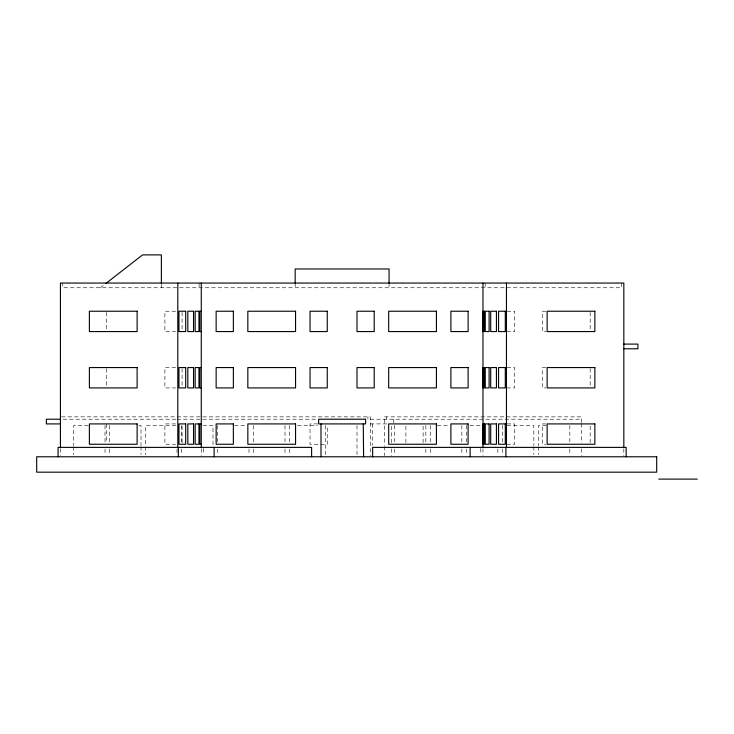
<?xml version="1.0" encoding="UTF-8"?>
<svg xmlns="http://www.w3.org/2000/svg" width="734" height="734" viewBox="0 0 734 734"><rect width="100%" height="100%" fill="white"/><g stroke="black" fill="none" stroke-linecap="round" stroke-linejoin="round"><path stroke-width="0.55" stroke-dasharray="3.67 2.75" d="M100.338 287.756L104.834 284.26M175.646 311.234L164.893 311.234L164.893 331.575L175.646 331.575M507.13 311.234L514.662 311.234L514.662 331.575L507.13 331.575M545.848 311.234L542.444 311.234L542.444 331.575L545.848 331.575M175.646 367.569L164.893 367.569L164.893 387.919L175.646 387.919M507.13 367.569L514.662 367.569L514.662 387.919L507.13 387.919M545.848 367.569L542.444 367.569L542.444 387.919L545.848 387.919M61.573 416.866L370.294 416.866L370.294 455.63M175.931 419.215L62.775 419.215L62.775 416.866M177.068 419.215L317.657 419.215M370.294 419.215L579.218 419.215L579.218 416.866M175.646 423.913L164.893 423.913L164.893 444.253L175.646 444.253M317.574 423.913L310.042 423.913L310.042 444.253L327.254 444.253L327.254 426.17M370.294 423.913L387.066 423.913M507.13 423.913L514.662 423.913L514.662 444.253L507.13 444.253M545.848 423.913L542.444 423.913L542.444 444.253L545.848 444.253M88.264 425.472L73.73 425.472L73.73 445.593M138.79 425.472L141.02 425.472L141.02 445.593M175.903 425.472L145.717 425.472L145.717 445.593M202.951 425.472L213.016 425.472L213.016 445.593M234.476 425.472L246.771 425.472M297.527 425.472L317.648 425.472M437.253 425.472L449.547 425.472M469.898 425.472L482.192 425.472M507.011 425.472L533.838 425.472L533.838 445.593M546.353 425.472L538.527 425.472L538.527 445.593M623.827 448.777L623.827 455.63M621.478 283.058L621.478 287.756L62.775 287.756L62.775 283.058M590.173 312.363L590.173 330.447M590.173 368.697L590.173 386.781M590.173 426.17L590.173 443.125M581.567 422.564L581.567 416.866L384.377 416.866L384.377 445.373M581.567 423.711L581.567 443.088M581.567 448.795L581.567 455.63M569.832 425.472L569.832 443.364M569.832 448.951L569.832 454.539M538.527 446.712L538.527 454.539M533.838 446.712L533.838 454.539M502.533 425.472L502.533 443.364M502.533 448.951L502.533 454.539M497.845 448.951L497.845 454.539M485.174 283.058L485.174 287.756M482.972 448.777L482.972 455.63M480.779 448.428L480.779 454.685M466.54 425.472L466.54 443.364M466.54 448.951L466.54 454.539M461.842 425.472L461.842 443.364M461.842 448.951L461.842 454.539M430.546 425.472L430.546 443.364M430.546 448.951L430.546 454.539M425.848 425.472L425.848 443.364M425.848 448.951L425.848 454.539M423.114 426.17L423.114 443.125M405.902 426.17L405.902 444.253M394.553 425.472L394.553 443.364M394.553 448.951L394.553 454.539M393.773 419.215L393.773 422.967M391.424 426.179L391.424 443.171M391.424 448.841L391.424 455.64M389.075 283.058L389.075 287.756M386.726 416.866L386.726 419.215M384.377 446.511L384.377 455.63M372.643 423.913L372.643 445.437M367.945 416.866L367.945 419.215M356.99 425.472L356.99 454.539M325.694 425.472L325.694 454.539M295.178 283.058L295.178 287.756M289.701 425.472L289.701 443.364M289.701 448.951L289.701 454.539M285.003 425.472L285.003 443.364M285.003 448.951L285.003 454.539M253.707 425.472L253.707 443.364M253.707 448.951L253.707 454.539M249.009 448.951L249.009 454.539M217.704 425.472L217.704 443.364M217.704 448.951L217.704 454.539M203.474 448.428L203.474 454.685M201.272 448.777L201.272 455.63M199.079 283.058L199.079 287.756M182.105 312.363L182.105 330.447M182.105 368.697L182.105 386.781M182.105 426.17L182.105 443.125M181.711 425.472L181.711 443.364M181.711 448.951L181.711 454.539M177.022 448.951L177.022 454.539M161.37 284.352L161.37 287.756M145.717 446.712L145.717 454.539M141.02 446.712L141.02 454.539M109.724 425.472L109.724 443.364M109.724 448.951L109.724 454.539M106.595 312.363L106.595 330.447M106.595 368.697L106.595 386.781M106.595 423.913L106.595 443.125M105.026 425.472L105.026 443.364M105.026 448.951L105.026 454.539M73.73 446.712L73.73 454.539M60.427 448.777L60.427 455.64"/><path stroke-width="1.1" d="M105.733 283.563L142.589 254.891L161.37 254.891L161.37 283.223M201.199 311.234L199.859 311.234L199.859 331.575L201.199 331.575M623.827 344.099L637.91 344.099L637.91 348.788L623.827 348.788M201.199 367.569L199.859 367.569L199.859 387.919L201.199 387.919M60.427 419.215L46.343 419.215L46.343 423.913L60.427 423.913M201.199 423.913L199.859 423.913L199.859 444.253L201.199 444.253M658.793 479.109L697.3 479.109M363.257 423.913L363.614 456.777M626.166 456.777L626.166 447.382L372.643 447.382L372.643 456.777M623.827 447.63L623.827 283.058L60.427 283.058L60.427 447.712M506.451 283.058L506.451 447.63M505.909 447.382L505.909 456.777M482.972 283.058L482.972 447.63M470.109 447.382L470.109 456.777M389.075 283.058L389.075 268.974L295.178 268.974L295.178 283.058M320.997 423.913L320.997 456.777M311.611 456.777L311.611 447.382L58.078 447.382L58.078 456.777M214.135 447.382L214.135 456.777M201.272 283.058L201.272 447.63M178.344 447.382L178.344 456.777M177.802 283.058L177.802 447.63M137.12 311.234L89.383 311.234L89.383 331.575L137.12 331.575L137.12 311.234M185.693 311.234L178.949 311.234L178.949 331.575L185.693 331.575L185.693 311.234M193.537 311.234L187.821 311.234L187.821 331.575L193.537 331.575L193.537 311.234M198.978 311.234L195.161 311.234L195.161 331.575L198.978 331.575L198.978 311.234M233.357 311.234L216.145 311.234L216.145 331.575L233.357 331.575L233.357 311.234M295.563 311.234L247.835 311.234L247.835 331.575L295.563 331.575L295.563 311.234M327.254 311.234L310.042 311.234L310.042 331.575L327.254 331.575L327.254 311.234M374.212 311.234L356.99 311.234L356.99 331.575L374.212 331.575L374.212 311.234M436.418 311.234L388.681 311.234L388.681 331.575L436.418 331.575L436.418 311.234M468.108 311.234L450.887 311.234L450.887 331.575L468.108 331.575L468.108 311.234M484.394 311.234L483.045 311.234L483.045 331.575L484.394 331.575L484.394 311.234M489.092 311.234L485.266 311.234L485.266 331.575L489.092 331.575L489.092 311.234M496.432 311.234L490.716 311.234L490.716 331.575L496.432 331.575L496.432 311.234M505.295 311.234L498.56 311.234L498.56 331.575L505.295 331.575L505.295 311.234M594.861 311.234L547.133 311.234L547.133 331.575L594.861 331.575L594.861 311.234M137.12 367.569L89.383 367.569L89.383 387.919L137.12 387.919L137.12 367.569M185.693 367.569L178.949 367.569L178.949 387.919L185.693 387.919L185.693 367.569M193.537 367.569L187.821 367.569L187.821 387.919L193.537 387.919L193.537 367.569M198.978 367.569L195.161 367.569L195.161 387.919L198.978 387.919L198.978 367.569M233.357 367.569L216.145 367.569L216.145 387.919L233.357 387.919L233.357 367.569M295.563 367.569L247.835 367.569L247.835 387.919L295.563 387.919L295.563 367.569M327.254 367.569L310.042 367.569L310.042 387.919L327.254 387.919L327.254 367.569M374.212 367.569L356.99 367.569L356.99 387.919L374.212 387.919L374.212 367.569M436.418 367.569L388.681 367.569L388.681 387.919L436.418 387.919L436.418 367.569M468.108 367.569L450.887 367.569L450.887 387.919L468.108 387.919L468.108 367.569M484.394 367.569L483.045 367.569L483.045 387.919L484.394 387.919L484.394 367.569M489.092 367.569L485.266 367.569L485.266 387.919L489.092 387.919L489.092 367.569M496.432 367.569L490.716 367.569L490.716 387.919L496.432 387.919L496.432 367.569M505.295 367.569L498.56 367.569L498.56 387.919L505.295 387.919L505.295 367.569M594.861 367.569L547.133 367.569L547.133 387.919L594.861 387.919L594.861 367.569M365.596 419.215L318.648 419.215L318.648 423.913L365.596 423.913L365.596 419.215M137.12 423.913L89.383 423.913L89.383 444.253L137.12 444.253L137.12 423.913M185.693 423.913L178.949 423.913L178.949 444.253L185.693 444.253L185.693 423.913M193.537 423.913L187.821 423.913L187.821 444.253L193.537 444.253L193.537 423.913M198.978 423.913L195.161 423.913L195.161 444.253L198.978 444.253L198.978 423.913M233.357 423.913L216.145 423.913L216.145 444.253L233.357 444.253L233.357 423.913M295.563 423.913L247.835 423.913L247.835 444.253L295.563 444.253L295.563 423.913M436.418 423.913L388.681 423.913L388.681 444.253L436.418 444.253L436.418 423.913M468.108 423.913L450.887 423.913L450.887 444.253L468.108 444.253L468.108 423.913M484.394 423.913L483.045 423.913L483.045 444.253L484.394 444.253L484.394 423.913M489.092 423.913L485.266 423.913L485.266 444.253L489.092 444.253L489.092 423.913M496.432 423.913L490.716 423.913L490.716 444.253L496.432 444.253L496.432 423.913M505.295 423.913L498.56 423.913L498.56 444.253L505.295 444.253L505.295 423.913M594.861 423.913L547.133 423.913L547.133 444.253L594.861 444.253L594.861 423.913M656.691 456.777L36.7 456.777L36.7 472.173L656.691 472.173L656.691 456.777"/></g></svg>
